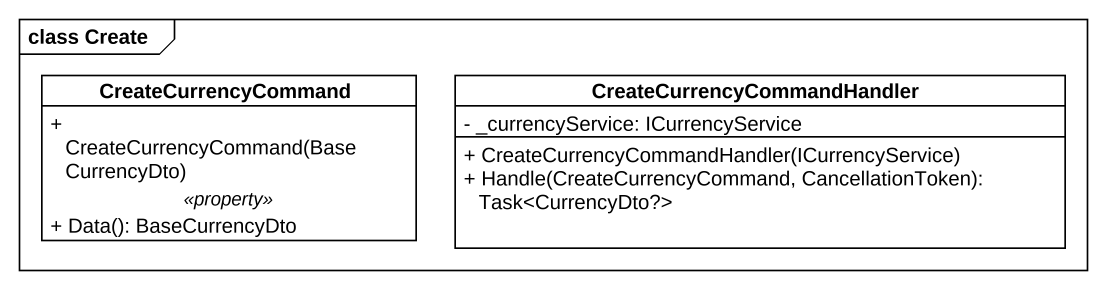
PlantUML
@startuml
mainframe class Create
hide circle
hide empty members
skinparam classAttributeIconSize 0
class CreateCurrencyCommand {
  + CreateCurrencyCommand(BaseCurrencyDto)
  .. <<property>> ..
  + Data(): BaseCurrencyDto
}
class CreateCurrencyCommandHandler {
  - _currencyService: ICurrencyService
  + CreateCurrencyCommandHandler(ICurrencyService)
  + Handle(CreateCurrencyCommand, CancellationToken): Task<CurrencyDto?>
}
@enduml
